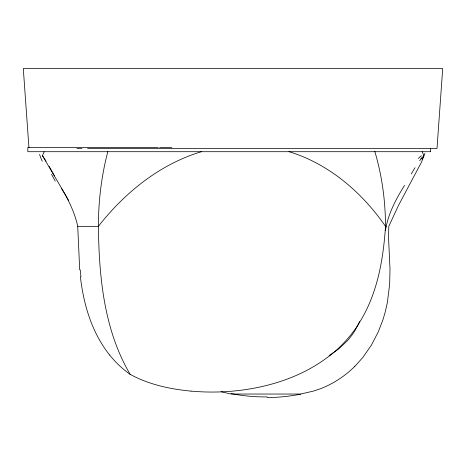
<?xml version="1.0" encoding="UTF-8"?>
<svg xmlns="http://www.w3.org/2000/svg" width="466" height="466" viewBox="0 0 466 466"><rect width="100%" height="100%" fill="white"/><g stroke="black" fill="none" stroke-linecap="round" stroke-linejoin="round"><path stroke-width="0.7" d="M288.943 151.648C328.909 163.834 362.03 192.371 385.51 226.336C383.297 260.086 377.204 294.931 358.599 323.864M385.487 230.588C387.887 214.174 395.879 199.308 404.523 185.398M107.867 151.526L106.481 156.891A216.166 153.32 -90 0 0 98.396 226.336C99.013 276.839 103.965 329.992 130.171 374.355C148.805 384.561 169.968 389.11 190.961 391.12M46.023 161.195L42.476 155.685L44.159 151.788M359.729 321.534L355.092 330.347A70.127 70.127 0 0 1 347.601 340.506L338.811 348.877L329.136 355.645M411.292 173.923L415.002 167.661M419.621 160.753L422.167 157.56M422.918 156.646L423.955 155.726L421.555 162.034L398.477 205.483L388.79 226.336L388.568 238.237L390.007 269.057L389.663 284.208L387.397 302.364L385.225 312.034L382.935 319.81L378.252 331.938L371.355 345.195L362.839 357.439L354.853 366.352M329.38 355.873C305.941 374.186 277.165 384.59 247.994 389.238A231.008 231.008 0 0 1 190.961 391.096M201.673 151.625C160.024 164.073 124.888 192.487 98.378 226.336L77.729 226.336C74.793 212.671 68.589 200.054 61.413 188.159M158.19 147.53L27.803 147.53L27.826 151.706L430.66 151.706M159.634 147.53L171.902 147.53M76.948 148.45L81.905 148.45M87.585 148.45L437.009 148.45L442.7 68.549L23.3 68.549L28.944 147.734M385.51 226.336L386.197 226.336M221.07 391.69L230.979 394.038L300.611 394.038L313.268 391.137L320.835 388.615A100.225 100.085 -38.7 0 0 354.83 366.328M109.679 355.063C91.942 332.846 83.571 304.642 80.397 276.752M42.476 155.685L66.265 196.297M66.609 196.897L67.657 198.702M49.163 166.35L54.464 175.898M68.001 199.314L68.7 200.543M422.167 151.759L423.868 155.644M79.703 269.919L77.729 226.336M430.636 148.223L430.636 151.706M267.094 396.898A170.603 169.7 0.3 0 1 231.078 393.566M300.64 394.189A187.623 187.548 10.6 0 1 267.1 397.62M374.845 151.502A213.69 169.729 -90 0 1 385.475 226.336M424.957 153.285A147.227 5.516 -56.9 0 1 422.138 159.156M418.398 158.539A109.813 10.194 -68.1 0 1 421.555 155.819M420.821 158.836A133.998 1.963 -46.1 0 1 421.87 157.875M130.154 374.379A99.45 99.427 65.2 0 1 109.702 355.045M358.721 323.94A129.979 129.962 -51.5 0 1 329.45 355.96M80.962 276.699A248.856 234.293 74.4 0 1 80.269 269.884M51.534 174.313A107.617 5.312 65.2 0 1 55.215 181.146M42.26 161.242A146.044 9.559 56 0 1 39.581 154.427"/></g></svg>
